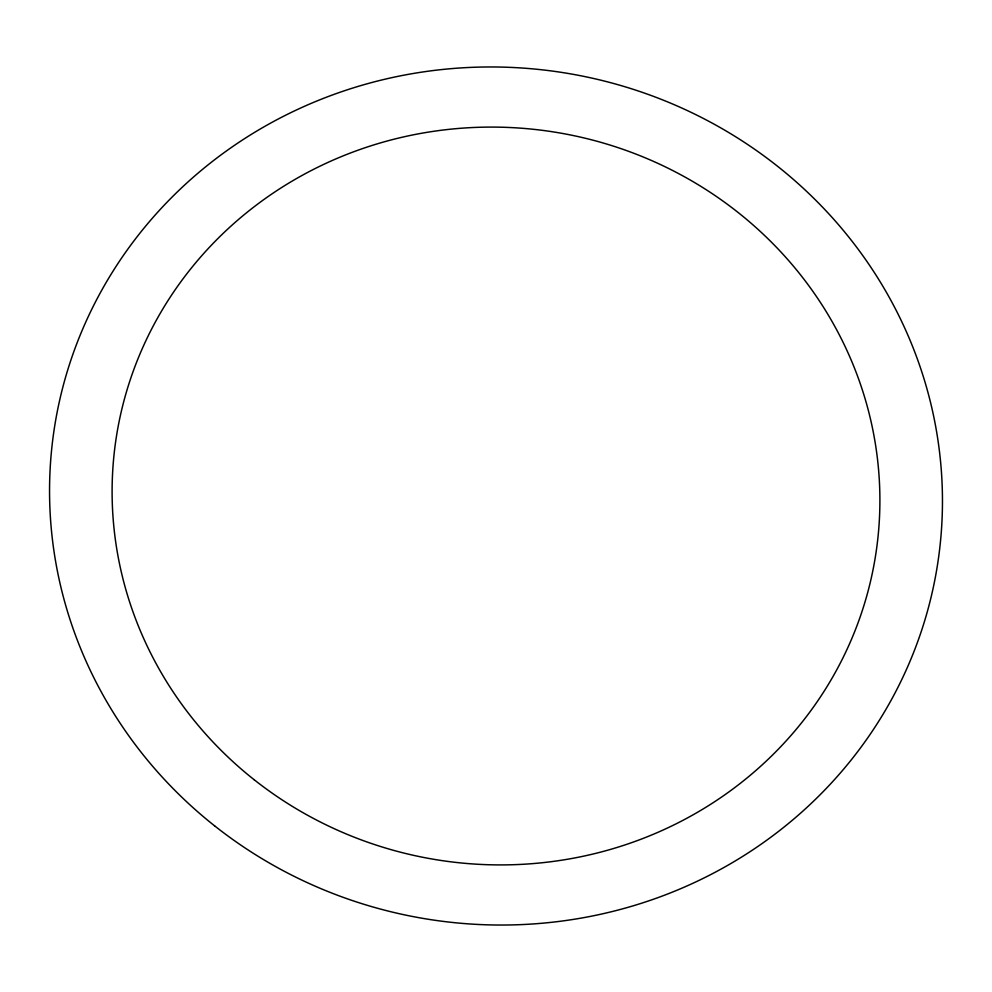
<?xml version="1.0" encoding="UTF-8"?>
<svg xmlns="http://www.w3.org/2000/svg" width="992" height="992" viewBox="0 0 992 992"><rect width="100%" height="100%" fill="white"/><g stroke="black" fill="none" stroke-linecap="round" stroke-linejoin="round"><path stroke-width="1.49" d="M254.014 779.613A384.214 368.578 8.3 0 0 875.093 558.508A384.214 368.578 8.3 0 0 358.893 149.879A384.214 368.578 8.3 0 0 254.014 779.613M214.582 825.828A446.822 428.643 8.3 0 0 936.87 568.701A446.822 428.643 8.3 0 0 336.561 93.471A446.822 428.643 8.3 0 0 214.582 825.828"/></g></svg>
